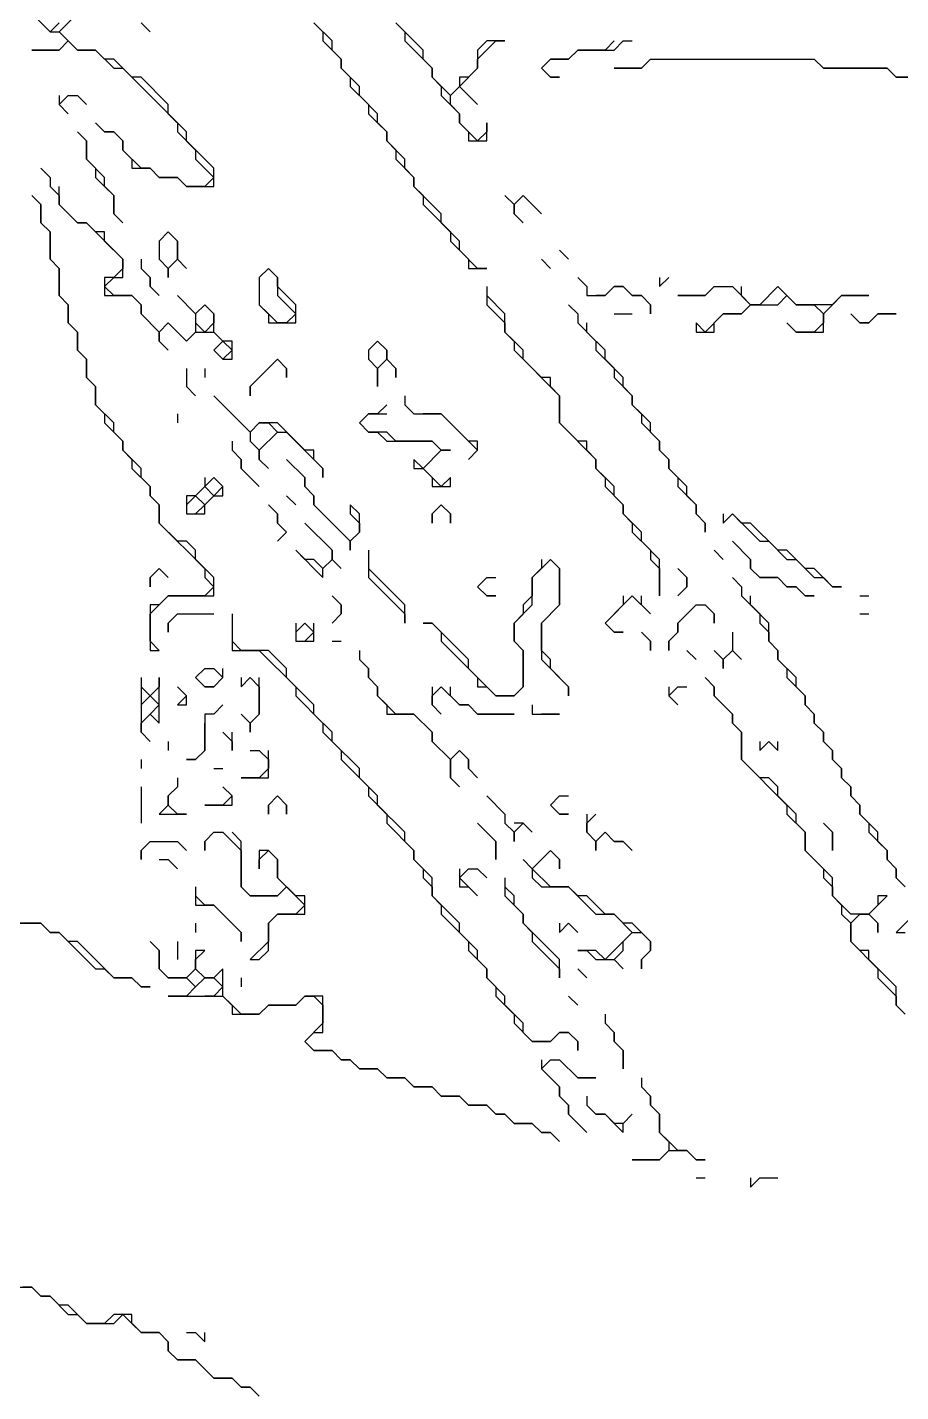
# Model space of a CAD drawing. Header units: metres. Extents: x 0 to 599, y 1 to 800.
# Drawn here: x 364.5 to 460.5, y 165.5 to 315.5 of the extents above; entities that cross this region are included whole.
import ezdxf

# ---------------------------------------------------------------- set-up
doc = ezdxf.new("R2010")
doc.units = ezdxf.units.M

msp = doc.modelspace()

# ---------------------------------------------------------------- linework, layer by layer
for points in [[(368, 316), (367, 315), (365, 317)], [(365, 317), (367, 315), (368, 315), (369, 314), (368, 313), (365, 313), (368, 313), (369, 314), (370, 313), (372, 313), (374, 311), (375, 311), (381, 305), (381, 304), (383, 302), (383, 301), (385, 299), (384, 298), (382, 298), (381, 299), (379, 299), (378, 300), (377, 300), (375, 302), (375, 303), (374, 304), (373, 304), (372, 305), (373, 304), (374, 304), (375, 303), (375, 302), (376, 301), (376, 300), (378, 300), (379, 299), (381, 299), (382, 298), (385, 298), (385, 300), (382, 303), (382, 304), (380, 306), (380, 307), (377, 310), (376, 310), (374, 312), (373, 312), (372, 313), (370, 313), (368, 315), (370, 317)], [(377, 316), (378, 315), (377, 316)], [(396, 316), (397, 315), (397, 314), (399, 312), (399, 311), (400, 310), (400, 309), (402, 307), (402, 306), (404, 304), (404, 303), (405, 302), (405, 301), (407, 299), (407, 298), (408, 297), (408, 296), (411, 293), (411, 292), (413, 290), (413, 289), (415, 289), (414, 289), (412, 291), (412, 292), (410, 294), (410, 295), (407, 298), (407, 299), (406, 300), (406, 301), (404, 303), (404, 304), (403, 305), (403, 306), (401, 308), (401, 309), (399, 311), (399, 312), (398, 313), (398, 314), (396, 316)], [(405, 316), (406, 315), (406, 314), (409, 311), (409, 310), (410, 309), (410, 308), (412, 306), (412, 305), (413, 304), (413, 303), (415, 303), (415, 305), (415, 304), (414, 303), (412, 305), (412, 306), (411, 307), (411, 308), (412, 309), (414, 307), (412, 309), (414, 311), (414, 312), (416, 314), (417, 314), (415, 314), (414, 313), (414, 311), (413, 310), (412, 310), (412, 309), (411, 308), (409, 310), (409, 311), (408, 312), (408, 313), (405, 316)], [(429, 314), (428, 313), (425, 313), (424, 312), (422, 312), (421, 311), (422, 310), (423, 310), (422, 310), (421, 311), (422, 312), (424, 312), (425, 313), (429, 313), (430, 314), (431, 314)], [(433, 312), (432, 311), (429, 311), (432, 311), (433, 312), (451, 312), (452, 311), (459, 311), (460, 310), (464, 310)], [(464, 310), (460, 310), (459, 311), (452, 311), (451, 312)], [(368, 308), (368, 307), (369, 306), (368, 307), (369, 308), (370, 308), (371, 307), (370, 308)], [(370, 304), (371, 303), (371, 301), (372, 300), (372, 299), (374, 297), (374, 295), (375, 294), (374, 295), (374, 297), (373, 298), (373, 299), (371, 301), (371, 303)], [(365, 302)], [(366, 300), (367, 299), (367, 298), (368, 297), (368, 296), (370, 294), (371, 294), (375, 290), (375, 289), (374, 288), (373, 288), (373, 286), (376, 286), (377, 285), (377, 284), (379, 282), (379, 281), (380, 280), (379, 281), (379, 282), (380, 283), (382, 281), (383, 282), (385, 282), (386, 281), (385, 280), (386, 279), (387, 279), (387, 281), (386, 281), (385, 282), (385, 284), (384, 285), (383, 284), (381, 286), (383, 284), (383, 282), (382, 281), (380, 283), (379, 282), (377, 284), (377, 285), (376, 286), (374, 286), (373, 287), (374, 288), (375, 288), (375, 290), (373, 292), (373, 293), (372, 293), (371, 294), (370, 294), (368, 296), (368, 298)], [(417, 299)], [(365, 297), (366, 296), (366, 294), (367, 293), (367, 290), (368, 289), (368, 286), (369, 285), (369, 283), (370, 282), (370, 280), (371, 279), (371, 277), (372, 276), (372, 274), (373, 273), (373, 272), (375, 270), (375, 269), (376, 268), (376, 267), (378, 265), (378, 264), (379, 263), (379, 261), (384, 256), (384, 255), (385, 254), (384, 253), (380, 253), (379, 252), (378, 252), (378, 247), (379, 247), (378, 248), (378, 251), (380, 253), (385, 253), (385, 255), (383, 257), (383, 258), (382, 259), (381, 259), (379, 261), (379, 263), (378, 264), (378, 265), (377, 266), (377, 267), (375, 269), (375, 270), (374, 271), (374, 272), (372, 274), (372, 276), (371, 277), (371, 279), (370, 280), (370, 282), (369, 283), (369, 285), (368, 286), (368, 289), (367, 290), (367, 293), (366, 294), (366, 296)], [(417, 297), (418, 296), (418, 295), (419, 294), (418, 295), (418, 296), (419, 297), (421, 295), (419, 297), (418, 296)], [(380, 293), (379, 292), (379, 290), (380, 289), (380, 288), (380, 289), (381, 290), (382, 289), (381, 290), (381, 292)], [(379, 292), (380, 293), (381, 292), (381, 290), (380, 289), (379, 290)], [(422, 293)], [(376, 292)], [(420, 292)], [(423, 291), (424, 290)], [(377, 290), (377, 289), (378, 288), (378, 287), (379, 286), (378, 287), (378, 288), (377, 289)], [(421, 290), (422, 289)], [(391, 289), (390, 288), (390, 285), (391, 284), (391, 283), (394, 283), (394, 285), (392, 287), (392, 288)], [(390, 288), (391, 289), (392, 288), (392, 286), (394, 284), (393, 283), (392, 283), (390, 285)], [(425, 288), (426, 287), (426, 286), (428, 286), (429, 287), (430, 287), (431, 286), (432, 286), (433, 285), (433, 284), (433, 285), (432, 286), (431, 286), (430, 287), (429, 287), (428, 286), (427, 286)], [(434, 288), (434, 287), (435, 288)], [(383, 287)], [(415, 287), (415, 285), (417, 283), (417, 282), (418, 281), (418, 280), (423, 275), (423, 272), (427, 268), (427, 267), (428, 266), (428, 265), (430, 263), (430, 262), (431, 261), (431, 260), (433, 258), (433, 257), (434, 256), (434, 253), (434, 257), (432, 259), (432, 260), (430, 262), (430, 263), (429, 264), (429, 265), (427, 267), (427, 268), (426, 269), (426, 270), (425, 270), (423, 272), (423, 275), (422, 276), (422, 277), (421, 277), (419, 279), (419, 280), (417, 282), (417, 284), (415, 286)], [(423, 287)], [(440, 287), (439, 286), (436, 286), (439, 286), (440, 287), (442, 287), (444, 285), (443, 284), (441, 284), (439, 282), (438, 283), (438, 282), (440, 282), (440, 283), (441, 284), (443, 284), (444, 285), (447, 285), (448, 286), (449, 285), (451, 285), (452, 284), (452, 283), (451, 282), (449, 282), (448, 283), (449, 282), (452, 282), (452, 284), (454, 286), (457, 286), (454, 286), (453, 285), (449, 285), (447, 287), (445, 285), (444, 285), (443, 286), (443, 287)], [(446, 286), (447, 287), (448, 286), (447, 285)], [(383, 284), (384, 285), (385, 284), (385, 283), (384, 282), (383, 283)], [(424, 285), (425, 284), (425, 283), (427, 281), (427, 280), (429, 278), (429, 277), (431, 275), (431, 274), (432, 273), (432, 272), (434, 270), (434, 269), (435, 268), (435, 267), (436, 266), (436, 265), (438, 263), (438, 262), (439, 261), (439, 260), (439, 261), (438, 262), (438, 263), (437, 264), (437, 265), (435, 267), (435, 268), (434, 269), (434, 270), (433, 271), (433, 272), (431, 274), (431, 275), (430, 276), (430, 277), (428, 279), (428, 280), (426, 282), (426, 283)], [(429, 284), (431, 284)], [(455, 284), (456, 283), (457, 283), (458, 284), (460, 284), (458, 284), (457, 283), (456, 283)], [(385, 280), (386, 281), (387, 280), (386, 279)], [(403, 281), (402, 280), (402, 279), (403, 278), (403, 276), (403, 278), (404, 279), (405, 278), (405, 277), (405, 278), (404, 279), (404, 280)], [(402, 280), (403, 281), (404, 280), (404, 279), (403, 278), (402, 279)], [(392, 279), (389, 276), (389, 275), (389, 276), (392, 279), (393, 278), (393, 277), (393, 278)], [(382, 278), (382, 276), (383, 275), (382, 276)], [(384, 278), (384, 277)], [(385, 275), (389, 271), (389, 270), (390, 269), (390, 268), (391, 267), (390, 268), (390, 269), (392, 271), (393, 271), (397, 267), (397, 266), (397, 267), (396, 268), (396, 269), (395, 269), (392, 272), (390, 272), (389, 271)], [(391, 275)], [(406, 275), (406, 274), (407, 273), (410, 273), (414, 269), (413, 268), (414, 269), (414, 270), (413, 270), (410, 273), (408, 273)], [(381, 273), (381, 272)], [(404, 274), (403, 273), (402, 273), (401, 272), (402, 271), (403, 271), (404, 270), (409, 270), (410, 269), (408, 267), (407, 268), (407, 267), (408, 267), (409, 266), (409, 265), (411, 265), (411, 266), (410, 265), (408, 267), (410, 269), (411, 269), (410, 269), (409, 270), (405, 270), (404, 271), (402, 271), (401, 272), (402, 273), (404, 273)], [(383, 272)], [(385, 272)], [(389, 271), (390, 272), (391, 272), (392, 271), (390, 269), (389, 270)], [(387, 270), (387, 269), (388, 268), (388, 267), (390, 265), (388, 267), (388, 268), (387, 269)], [(393, 268), (395, 266), (395, 265), (396, 264), (396, 263), (400, 259), (400, 258), (400, 259), (401, 260), (401, 262), (400, 263), (400, 262), (401, 261), (401, 260), (400, 259), (396, 263), (396, 264), (395, 265), (395, 266)], [(384, 266), (384, 265), (383, 264), (382, 264), (382, 262), (384, 262), (384, 263), (385, 264), (386, 264), (386, 265), (385, 266)], [(384, 265), (385, 266), (386, 265), (385, 264)], [(382, 263), (383, 264), (384, 263), (383, 262)], [(383, 264), (384, 265), (385, 264), (384, 263)], [(393, 264), (394, 263)], [(398, 264)], [(391, 263), (392, 262), (392, 261), (393, 260), (392, 259), (393, 260), (392, 261), (392, 262)], [(410, 263), (409, 262), (409, 261), (409, 262), (410, 263), (411, 262), (411, 261), (411, 262)], [(395, 261), (398, 258), (398, 257), (397, 256), (396, 257), (395, 257), (394, 258), (397, 255), (397, 256), (398, 257), (399, 256), (398, 257), (398, 258)], [(441, 262), (441, 261), (442, 262), (445, 259), (446, 259), (448, 257), (449, 257), (451, 255), (452, 255), (453, 254), (454, 254), (453, 254), (451, 256), (450, 256), (448, 258), (447, 258), (444, 261), (443, 261), (442, 262)], [(402, 258), (402, 255), (406, 251), (406, 250), (406, 252), (402, 256)], [(440, 258), (441, 257)], [(442, 259), (444, 257), (444, 256), (445, 255), (447, 255), (448, 254), (449, 254), (450, 253), (451, 253), (450, 253), (449, 254), (448, 254), (447, 255), (445, 255), (444, 256), (444, 257)], [(421, 257), (421, 256), (420, 255), (420, 253), (419, 252), (419, 251), (418, 250), (418, 248), (419, 247), (419, 243), (418, 242), (416, 242), (413, 245), (413, 246), (409, 250), (408, 250), (409, 250), (410, 249), (410, 248), (414, 244), (414, 243), (415, 243), (416, 242), (418, 242), (419, 243), (419, 247), (418, 248), (418, 250), (420, 252), (420, 255), (422, 257), (423, 256), (423, 252), (421, 250), (421, 246), (424, 243), (424, 242), (424, 243), (422, 245), (422, 246), (421, 247), (421, 250), (423, 252), (423, 256), (422, 257)], [(379, 256), (378, 255), (378, 254), (378, 255), (379, 256), (380, 255)], [(415, 255), (414, 254), (415, 253), (416, 253), (415, 253), (414, 254), (415, 255), (416, 255)], [(436, 256), (437, 255), (437, 254), (436, 253), (437, 254), (437, 255)], [(442, 255), (443, 254), (443, 253), (445, 251), (445, 250), (446, 249), (446, 248), (447, 247), (447, 246), (448, 245), (448, 244), (450, 242), (450, 241), (451, 240), (451, 239), (452, 238), (452, 237), (453, 236), (453, 235), (454, 234), (454, 233), (455, 232), (455, 231), (456, 230), (456, 229), (457, 228), (457, 227), (459, 225), (459, 224), (460, 223), (460, 222), (461, 221)], [(398, 253), (399, 252), (399, 251), (398, 250), (399, 251), (399, 252)], [(430, 253), (430, 252), (428, 250), (429, 249), (430, 249), (429, 249), (428, 250), (431, 253), (433, 251), (432, 252), (432, 253)], [(438, 252), (436, 250), (436, 249), (435, 248), (435, 247), (435, 248), (436, 249), (436, 250), (438, 252), (439, 252), (440, 251), (440, 250), (440, 251), (439, 252)], [(461, 221), (460, 222), (460, 223), (459, 224), (459, 225), (458, 226), (458, 227), (456, 229), (456, 230), (455, 231), (455, 232), (454, 233), (454, 234), (453, 235), (453, 236), (452, 237), (452, 238), (451, 239), (451, 240), (450, 241), (450, 242), (449, 243), (449, 244), (447, 246), (447, 247), (446, 248), (446, 250), (444, 252), (444, 253)], [(453, 252)], [(456, 253), (457, 253)], [(381, 251), (380, 250), (380, 249), (380, 250), (381, 251), (385, 251)], [(387, 251), (387, 247), (390, 247), (394, 243), (394, 242), (397, 239), (397, 238), (399, 236), (399, 235), (402, 232), (402, 231), (404, 229), (404, 228), (407, 225), (407, 224), (408, 223), (408, 222), (409, 221), (409, 220), (410, 219), (410, 218), (413, 215), (413, 214), (415, 212), (415, 211), (416, 210), (416, 209), (418, 207), (418, 206), (420, 204), (422, 204), (423, 205), (424, 205), (425, 204), (425, 203), (425, 204), (424, 205), (423, 205), (422, 204), (420, 204), (419, 205), (419, 206), (417, 208), (417, 209), (415, 211), (415, 212), (414, 213), (414, 214), (412, 216), (412, 217), (409, 220), (409, 222), (407, 224), (407, 225), (406, 226), (406, 227), (403, 230), (403, 231), (401, 233), (401, 234), (398, 237), (398, 238), (396, 240), (396, 241), (393, 244), (393, 245), (391, 247), (388, 247), (387, 248)], [(456, 251), (457, 251)], [(394, 250), (394, 248), (396, 248), (396, 250)], [(394, 249), (395, 250), (396, 249), (395, 248)], [(432, 249), (433, 248), (433, 247), (433, 248)], [(438, 249)], [(442, 249), (442, 247), (441, 246), (440, 247), (441, 246), (441, 245), (441, 246), (442, 247), (443, 246), (442, 247)], [(398, 248), (399, 248)], [(401, 247), (401, 246), (402, 245), (402, 244), (403, 243), (403, 242), (404, 241), (404, 240), (407, 240), (409, 238), (409, 237), (411, 235), (411, 233), (412, 232), (411, 233), (411, 235), (412, 236), (413, 235), (413, 234), (414, 233), (413, 234), (413, 235), (412, 236), (411, 235), (409, 237), (409, 238), (407, 240), (405, 240), (403, 242), (403, 243), (402, 244), (402, 245), (401, 246)], [(437, 247), (438, 246)], [(384, 245), (383, 244), (384, 243), (385, 243), (386, 244), (386, 245)], [(383, 244), (384, 245), (385, 245), (386, 244), (385, 243), (384, 243)], [(377, 244), (377, 238), (378, 237), (377, 238), (377, 239), (378, 240), (379, 239), (379, 244), (379, 243), (378, 242), (377, 243)], [(381, 243), (382, 242), (381, 241), (382, 241), (382, 242)], [(388, 244), (388, 243), (389, 244), (390, 243), (390, 240), (389, 239), (388, 240), (389, 239), (389, 238), (389, 239), (390, 240), (390, 244)], [(409, 243), (409, 241), (410, 240), (409, 241), (409, 242), (410, 243), (412, 241), (413, 241), (414, 240), (418, 240), (414, 240), (413, 241), (412, 241), (411, 242), (411, 243)], [(435, 243), (435, 242), (436, 241), (435, 242), (436, 243), (437, 243)], [(439, 244), (440, 243), (440, 242), (442, 240), (442, 239), (443, 238), (443, 235), (448, 230), (448, 229), (450, 227), (450, 225), (452, 223), (452, 222), (453, 221), (453, 220), (454, 219), (454, 218), (455, 217), (455, 215), (458, 212), (458, 211), (460, 209), (460, 208), (461, 207)], [(461, 207), (460, 208), (460, 210), (457, 213), (457, 214), (456, 214), (455, 215), (455, 217), (456, 218), (457, 218), (458, 217), (458, 216), (458, 217), (457, 218), (459, 220), (458, 220), (458, 219), (457, 218), (455, 218), (453, 220), (453, 222), (450, 225), (450, 227), (449, 228), (449, 229), (447, 231), (447, 232), (446, 233), (445, 233), (443, 235), (443, 238), (442, 239), (442, 240), (440, 242), (440, 243)], [(444, 244)], [(377, 241), (378, 242), (379, 241), (378, 240)], [(443, 242)], [(445, 242)], [(386, 241), (385, 240), (384, 240), (384, 236), (383, 235), (382, 235), (383, 235), (384, 236), (384, 239)], [(420, 241), (420, 240), (423, 240), (421, 240)], [(445, 240)], [(380, 237), (380, 236)], [(386, 238), (387, 237), (387, 236), (387, 238)], [(411, 238)], [(445, 237), (445, 236), (446, 237), (447, 236), (447, 237)], [(389, 236), (390, 236), (391, 235), (391, 234), (390, 233), (388, 233), (391, 233), (391, 236)], [(377, 235), (377, 234)], [(379, 234)], [(385, 234), (386, 234)], [(381, 233), (381, 232), (380, 231), (380, 230), (379, 229), (382, 229), (381, 229), (380, 230), (380, 231), (381, 232)], [(377, 232), (377, 228)], [(386, 232), (387, 231), (386, 230), (384, 230), (387, 230), (387, 231)], [(384, 232)], [(392, 231), (391, 230), (391, 229), (391, 230), (392, 231), (393, 230), (393, 229), (393, 230)], [(415, 231), (417, 229), (417, 228), (418, 227), (418, 226), (418, 227), (419, 228), (420, 227), (419, 228), (418, 228)], [(423, 231), (422, 230), (423, 229), (424, 229), (423, 229), (422, 230), (423, 231), (424, 231)], [(413, 230)], [(414, 228), (416, 226), (416, 224), (416, 226)], [(426, 229), (426, 227), (427, 226), (427, 225), (427, 226), (428, 227), (429, 226), (430, 226), (431, 225), (430, 226), (429, 226), (428, 227), (427, 226), (426, 227), (426, 228), (427, 229)], [(452, 228), (453, 227), (453, 225), (453, 227)], [(385, 227), (384, 226), (384, 225), (384, 226), (385, 227), (386, 227), (388, 225), (388, 221), (389, 220), (392, 220), (393, 221), (395, 219), (394, 218), (392, 218), (391, 217), (391, 215), (389, 213), (390, 213), (391, 214), (391, 217), (392, 218), (395, 218), (395, 220), (394, 220), (392, 222), (392, 224), (391, 225), (390, 225), (390, 223), (390, 224), (391, 225), (392, 224), (392, 222), (393, 221), (392, 220), (389, 220), (388, 221), (388, 226), (387, 227)], [(378, 226), (377, 225), (377, 224), (377, 225), (378, 226), (381, 226), (382, 225), (381, 226)], [(422, 225), (420, 223), (419, 224), (420, 223), (420, 222), (421, 221), (424, 221), (427, 218), (429, 218), (431, 216), (428, 213), (427, 214), (425, 214), (426, 214), (427, 213), (429, 213), (430, 212), (429, 213), (430, 214), (430, 215), (431, 216), (432, 216), (433, 215), (433, 214), (432, 213), (432, 212), (432, 213), (433, 214), (433, 215), (431, 217), (430, 217), (429, 218), (428, 218), (426, 220), (425, 220), (424, 221), (422, 221), (420, 223), (422, 225), (423, 224), (423, 223), (423, 224)], [(379, 224), (380, 224), (381, 223), (380, 224)], [(429, 224)], [(385, 223)], [(412, 223), (412, 221), (413, 221), (414, 220), (412, 222), (413, 223), (414, 223), (415, 222), (414, 223)], [(417, 222), (417, 220), (419, 218), (419, 217), (420, 216), (420, 215), (423, 212), (423, 211), (423, 213), (419, 217), (419, 218), (418, 219), (418, 220), (417, 221)], [(383, 221), (383, 219), (385, 219), (388, 216), (388, 215), (388, 216), (385, 219), (384, 219), (383, 220)], [(462, 218), (460, 216), (461, 216)], [(363, 217), (366, 217), (367, 216), (368, 216), (372, 212), (373, 212), (374, 211), (376, 211), (377, 210), (378, 210), (377, 210), (376, 211), (374, 211), (370, 215), (369, 215), (368, 216), (367, 216), (366, 217), (363, 217)], [(378, 217)], [(380, 217)], [(383, 217), (383, 216)], [(423, 217), (423, 216), (424, 217), (425, 216), (424, 217)], [(378, 215), (379, 214), (379, 212), (380, 211), (382, 211), (383, 210), (382, 209), (380, 209), (386, 209), (387, 208), (387, 207), (390, 207), (391, 208), (394, 208), (395, 209), (396, 209), (397, 208), (397, 206), (395, 204), (396, 203), (398, 203), (399, 202), (400, 202), (401, 201), (403, 201), (404, 200), (406, 200), (407, 199), (409, 199), (410, 198), (412, 198), (413, 197), (415, 197), (416, 196), (417, 196), (418, 195), (420, 195), (421, 194), (422, 194), (423, 193), (422, 194), (421, 194), (420, 195), (418, 195), (417, 196), (416, 196), (415, 197), (413, 197), (412, 198), (410, 198), (409, 199), (407, 199), (406, 200), (404, 200), (403, 201), (401, 201), (400, 202), (399, 202), (398, 203), (396, 203), (395, 204), (396, 205), (397, 205), (397, 209), (395, 209), (394, 208), (391, 208), (390, 207), (388, 207), (386, 209), (386, 212), (385, 211), (384, 211), (383, 212), (383, 213), (384, 214), (383, 214), (383, 212), (382, 211), (380, 211), (379, 212), (379, 214)], [(381, 215), (381, 213)], [(386, 215)], [(425, 212), (426, 211)], [(383, 210), (384, 211), (385, 211), (386, 210), (385, 209), (384, 209)], [(388, 211), (388, 210)], [(424, 209), (425, 208)], [(427, 209)], [(428, 207), (428, 206), (429, 205), (429, 204), (430, 203), (430, 201), (430, 203), (429, 204), (429, 205), (428, 206)], [(426, 206)], [(421, 202), (421, 201), (423, 199), (423, 198), (424, 197), (424, 196), (426, 194), (424, 196), (424, 197), (423, 198), (423, 199), (421, 201), (422, 202), (423, 202), (425, 200), (427, 200), (425, 200), (423, 202)], [(432, 200), (432, 199), (433, 198), (433, 197), (434, 196), (434, 194), (435, 193), (435, 192), (434, 191), (431, 191), (434, 191), (435, 192), (437, 192), (438, 191), (439, 191), (438, 191), (437, 192), (436, 192), (434, 194), (434, 196), (433, 197), (433, 198), (432, 199)], [(426, 198), (426, 197), (427, 196), (428, 196), (430, 194), (430, 195), (431, 196), (430, 195), (429, 195), (428, 196), (427, 196), (426, 197)], [(430, 198)], [(436, 190)], [(438, 189), (439, 189)], [(444, 189), (444, 188), (445, 189), (447, 189)], [(446, 187)], [(363, 177), (365, 177), (366, 176), (367, 176), (369, 174), (370, 174), (371, 173), (374, 173), (375, 174), (377, 172), (379, 172), (380, 171), (380, 170), (381, 169), (383, 169), (385, 167), (387, 167), (388, 166), (389, 166), (390, 165)], [(390, 165), (389, 166), (388, 166), (387, 167), (385, 167), (383, 169), (381, 169), (380, 170), (380, 171), (379, 172), (377, 172), (376, 173), (376, 174), (374, 174), (373, 173), (371, 173), (369, 175), (368, 175), (367, 176), (366, 176), (365, 177), (364, 177)], [(382, 172), (383, 172), (384, 171), (384, 172)]]:
    msp.add_lwpolyline(points)

doc.saveas('drawing.dxf')
